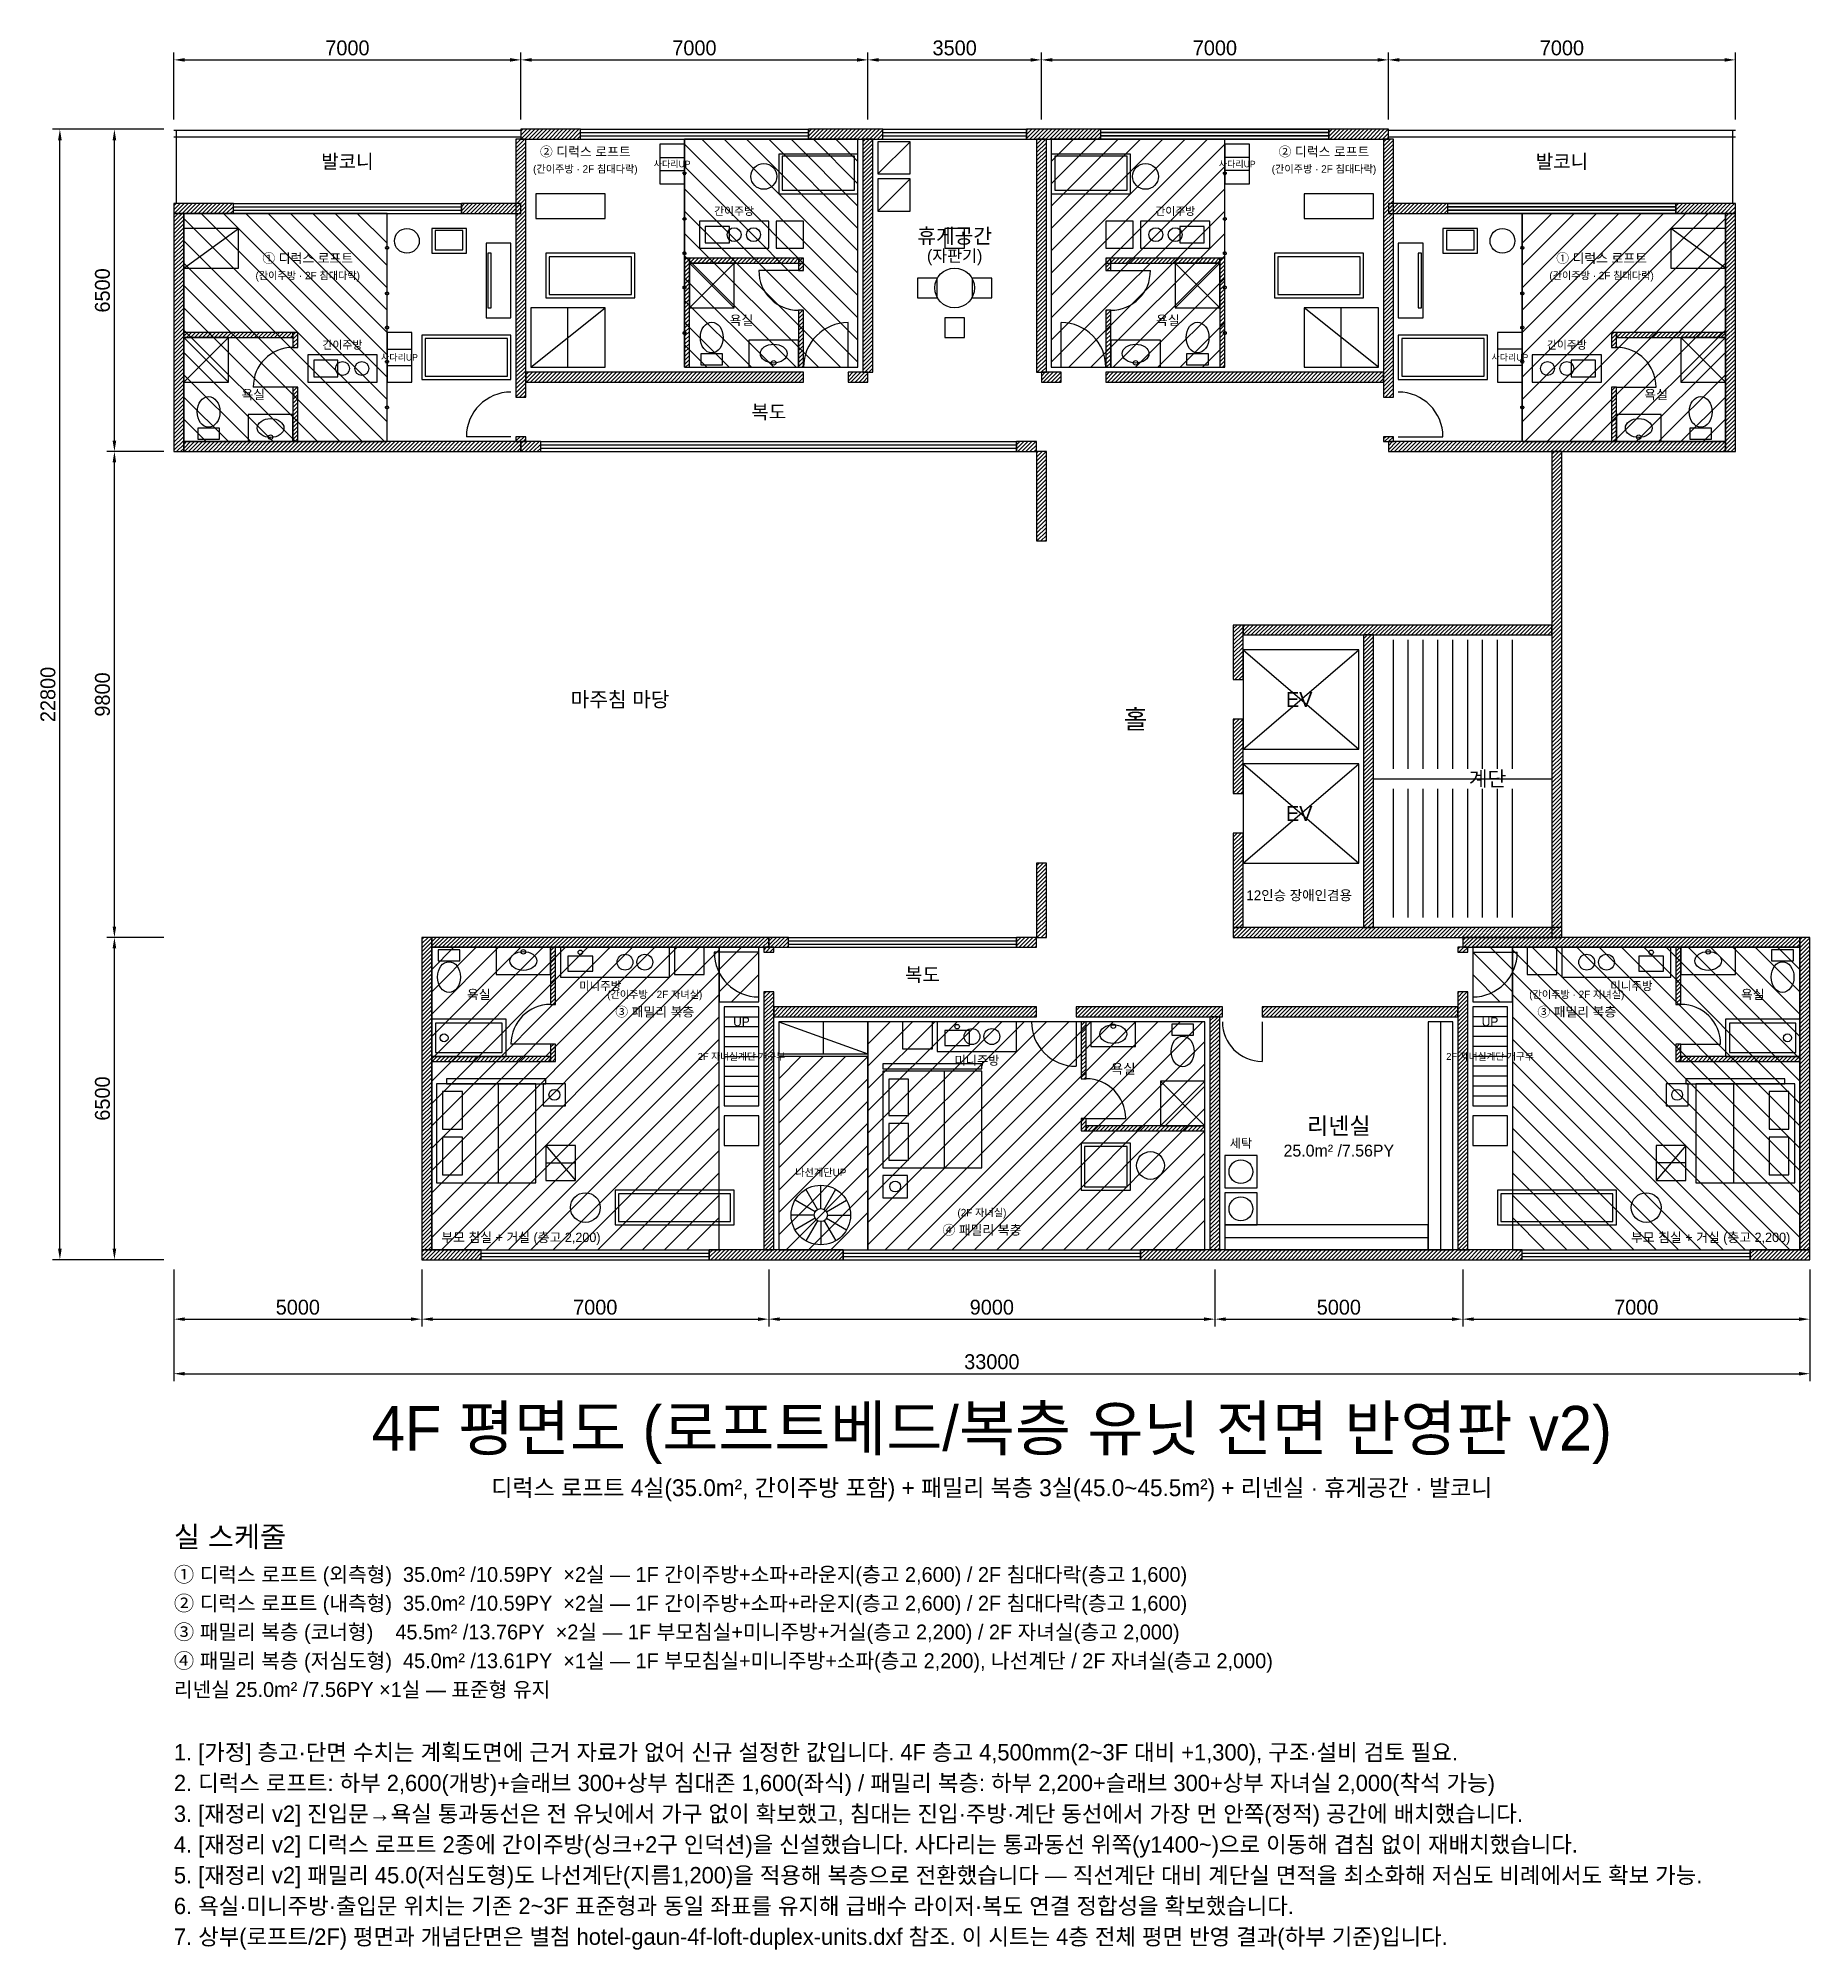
# Model space of a CAD drawing. Header units: millimetres. Extents: x -2737 to 33000, y -13920 to 24637.
import ezdxf
from ezdxf.enums import TextEntityAlignment as Align

# ---------------------------------------------------------------- set-up
doc = ezdxf.new("R2010")
doc.units = ezdxf.units.MM
doc.linetypes.add('DASHED', pattern=[1.524, 1.27, -0.254])
for name, color, linetype in [('0CONC', 7, 'Continuous'), ('0LOFT', 6, 'DASHED'), ('0OTB', 9, 'Continuous'), ('0TEXT-1', 7, 'Continuous'), ('0WIN', 4, 'Continuous'), ('DOOR', 2, 'Continuous'), ('FUR', 3, 'Continuous'), ('S-DIM', 1, 'Continuous'), ('STAIR', 2, 'Continuous'), ('TOIL', 5, 'Continuous'), ('해치벽체', 8, 'Continuous')]:
    doc.layers.add(name, color=color, linetype=linetype)
doc.styles.add('KOR', font='Pretendard-Regular.ttf')
doc.dimstyles.new('D100', dxfattribs={"dimtxt": 300, "dimasz": 220, "dimexe": 150, "dimexo": 200, "dimgap": 90, "dimtad": 1, "dimdec": 0, "dimtxsty": 'KOR', "dimcen": 2.5, "dimclrd": 1, "dimclre": 1, "dimclrt": 1, "dimazin": 3, "dimtfac": 1, "dimtmove": 0, "dimatfit": 3})

msp = doc.modelspace()

# ---------------------------------------------------------------- hatches: boundary and pattern name
at = {"layer": '해치벽체'}
h = msp.add_hatch(dxfattribs=at)
h.set_pattern_fill('ANSI31', color=8, scale=18)
h.paths.add_polyline_path([(7000, 22600), (8200, 22600), (8200, 22800), (7000, 22800)])
h = msp.add_hatch(dxfattribs=at)
h.set_pattern_fill('ANSI31', color=8, scale=18)
h.paths.add_polyline_path([(12800, 22600), (14300, 22600), (14300, 22800), (12800, 22800)])
h = msp.add_hatch(dxfattribs=at)
h.set_pattern_fill('ANSI31', color=8, scale=18)
h.paths.add_polyline_path([(17200, 22600), (18700, 22600), (18700, 22800), (17200, 22800)])
h = msp.add_hatch(dxfattribs=at)
h.set_pattern_fill('ANSI31', color=8, scale=18)
h.paths.add_polyline_path([(23300, 22600), (24500, 22600), (24500, 22800), (23300, 22800)])
h = msp.add_hatch(dxfattribs=at)
h.set_pattern_fill('ANSI31', color=8, scale=18)
h.paths.add_polyline_path([(6900, 17400), (7100, 17400), (7100, 22600), (6900, 22600)])
h = msp.add_hatch(dxfattribs=at)
h.set_pattern_fill('ANSI31', color=8, scale=18)
h.paths.add_polyline_path([(13900, 17900), (14100, 17900), (14100, 22600), (13900, 22600)])
h = msp.add_hatch(dxfattribs=at)
h.set_pattern_fill('ANSI31', color=8, scale=18)
h.paths.add_polyline_path([(17400, 17900), (17600, 17900), (17600, 22600), (17400, 22600)])
h = msp.add_hatch(dxfattribs=at)
h.set_pattern_fill('ANSI31', color=8, scale=18)
h.paths.add_polyline_path([(24400, 17400), (24600, 17400), (24600, 22600), (24400, 22600)])
h = msp.add_hatch(dxfattribs=at)
h.set_pattern_fill('ANSI31', color=8, scale=18)
h.paths.add_polyline_path([(0, 21100), (1200, 21100), (1200, 21300), (0, 21300)])
h = msp.add_hatch(dxfattribs=at)
h.set_pattern_fill('ANSI31', color=8, scale=18)
h.paths.add_polyline_path([(5800, 21100), (7000, 21100), (7000, 21300), (5800, 21300)])
h = msp.add_hatch(dxfattribs=at)
h.set_pattern_fill('ANSI31', color=8, scale=18)
h.paths.add_polyline_path([(24500, 21100), (25700, 21100), (25700, 21300), (24500, 21300)])
h = msp.add_hatch(dxfattribs=at)
h.set_pattern_fill('ANSI31', color=8, scale=18)
h.paths.add_polyline_path([(30300, 21100), (31500, 21100), (31500, 21300), (30300, 21300)])
h = msp.add_hatch(dxfattribs=at)
h.set_pattern_fill('ANSI31', color=8, scale=18)
h.paths.add_polyline_path([(0, 16300), (200, 16300), (200, 21100), (0, 21100)])
h = msp.add_hatch(dxfattribs=at)
h.set_pattern_fill('ANSI31', color=8, scale=18)
h.paths.add_polyline_path([(31300, 16300), (31500, 16300), (31500, 21100), (31300, 21100)])
h = msp.add_hatch(dxfattribs=at)
h.set_pattern_fill('ANSI31', color=8, scale=18)
h.paths.add_polyline_path([(10300, 18000), (10400, 18000), (10400, 20200), (10300, 20200)])
h = msp.add_hatch(dxfattribs=at)
h.set_pattern_fill('ANSI31', color=8, scale=18)
h.paths.add_polyline_path([(10400, 20100), (12700, 20100), (12700, 20200), (10400, 20200)])
h = msp.add_hatch(dxfattribs=at)
h.set_pattern_fill('ANSI31', color=8, scale=18)
h.paths.add_polyline_path([(12600, 19950), (12700, 19950), (12700, 20200), (12600, 20200)])
h = msp.add_hatch(dxfattribs=at)
h.set_pattern_fill('ANSI31', color=8, scale=18)
h.paths.add_polyline_path([(18800, 19950), (18900, 19950), (18900, 20200), (18800, 20200)])
h = msp.add_hatch(dxfattribs=at)
h.set_pattern_fill('ANSI31', color=8, scale=18)
h.paths.add_polyline_path([(18800, 20100), (21100, 20100), (21100, 20200), (18800, 20200)])
h = msp.add_hatch(dxfattribs=at)
h.set_pattern_fill('ANSI31', color=8, scale=18)
h.paths.add_polyline_path([(21100, 18000), (21200, 18000), (21200, 20200), (21100, 20200)])
h = msp.add_hatch(dxfattribs=at)
h.set_pattern_fill('ANSI31', color=8, scale=18)
h.paths.add_polyline_path([(12600, 18000), (12700, 18000), (12700, 19150), (12600, 19150)])
h = msp.add_hatch(dxfattribs=at)
h.set_pattern_fill('ANSI31', color=8, scale=18)
h.paths.add_polyline_path([(18800, 18000), (18900, 18000), (18900, 19150), (18800, 19150)])
h = msp.add_hatch(dxfattribs=at)
h.set_pattern_fill('ANSI31', color=8, scale=18)
h.paths.add_polyline_path([(200, 18600), (2400, 18600), (2400, 18700), (200, 18700)])
h = msp.add_hatch(dxfattribs=at)
h.set_pattern_fill('ANSI31', color=8, scale=18)
h.paths.add_polyline_path([(2400, 18400), (2500, 18400), (2500, 18700), (2400, 18700)])
h = msp.add_hatch(dxfattribs=at)
h.set_pattern_fill('ANSI31', color=8, scale=18)
h.paths.add_polyline_path([(29000, 18400), (29100, 18400), (29100, 18700), (29000, 18700)])
h = msp.add_hatch(dxfattribs=at)
h.set_pattern_fill('ANSI31', color=8, scale=18)
h.paths.add_polyline_path([(29100, 18600), (31300, 18600), (31300, 18700), (29100, 18700)])
h = msp.add_hatch(dxfattribs=at)
h.set_pattern_fill('ANSI31', color=8, scale=18)
h.paths.add_polyline_path([(7100, 17700), (12700, 17700), (12700, 17900), (7100, 17900)])
h = msp.add_hatch(dxfattribs=at)
h.set_pattern_fill('ANSI31', color=8, scale=18)
h.paths.add_polyline_path([(13600, 17700), (14000, 17700), (14000, 17900), (13600, 17900)])
h = msp.add_hatch(dxfattribs=at)
h.set_pattern_fill('ANSI31', color=8, scale=18)
h.paths.add_polyline_path([(17500, 17700), (17900, 17700), (17900, 17900), (17500, 17900)])
h = msp.add_hatch(dxfattribs=at)
h.set_pattern_fill('ANSI31', color=8, scale=18)
h.paths.add_polyline_path([(18800, 17700), (24400, 17700), (24400, 17900), (18800, 17900)])
h = msp.add_hatch(dxfattribs=at)
h.set_pattern_fill('ANSI31', color=8, scale=18)
h.paths.add_polyline_path([(2400, 16500), (2500, 16500), (2500, 17600), (2400, 17600)])
h = msp.add_hatch(dxfattribs=at)
h.set_pattern_fill('ANSI31', color=8, scale=18)
h.paths.add_polyline_path([(29000, 16500), (29100, 16500), (29100, 17600), (29000, 17600)])
h = msp.add_hatch(dxfattribs=at)
h.set_pattern_fill('ANSI31', color=8, scale=18)
h.paths.add_polyline_path([(6900, 16500), (7100, 16500), (7100, 16600), (6900, 16600)])
h = msp.add_hatch(dxfattribs=at)
h.set_pattern_fill('ANSI31', color=8, scale=18)
h.paths.add_polyline_path([(24400, 16500), (24600, 16500), (24600, 16600), (24400, 16600)])
h = msp.add_hatch(dxfattribs=at)
h.set_pattern_fill('ANSI31', color=8, scale=18)
h.paths.add_polyline_path([(200, 16300), (7000, 16300), (7000, 16500), (200, 16500)])
h = msp.add_hatch(dxfattribs=at)
h.set_pattern_fill('ANSI31', color=8, scale=18)
h.paths.add_polyline_path([(7000, 16300), (7400, 16300), (7400, 16500), (7000, 16500)])
h = msp.add_hatch(dxfattribs=at)
h.set_pattern_fill('ANSI31', color=8, scale=18)
h.paths.add_polyline_path([(17000, 16300), (17400, 16300), (17400, 16500), (17000, 16500)])
h = msp.add_hatch(dxfattribs=at)
h.set_pattern_fill('ANSI31', color=8, scale=18)
h.paths.add_polyline_path([(17400, 14500), (17600, 14500), (17600, 16300), (17400, 16300)])
h = msp.add_hatch(dxfattribs=at)
h.set_pattern_fill('ANSI31', color=8, scale=18)
h.paths.add_polyline_path([(24500, 16300), (31300, 16300), (31300, 16500), (24500, 16500)])
h = msp.add_hatch(dxfattribs=at)
h.set_pattern_fill('ANSI31', color=8, scale=18)
h.paths.add_polyline_path([(27800, 6500), (28000, 6500), (28000, 16300), (27800, 16300)])
h = msp.add_hatch(dxfattribs=at)
h.set_pattern_fill('ANSI31', color=8, scale=18)
h.paths.add_polyline_path([(21370, 11700), (21570, 11700), (21570, 12800), (21370, 12800)])
h = msp.add_hatch(dxfattribs=at)
h.set_pattern_fill('ANSI31', color=8, scale=18)
h.paths.add_polyline_path([(21570, 12600), (27800, 12600), (27800, 12800), (21570, 12800)])
h = msp.add_hatch(dxfattribs=at)
h.set_pattern_fill('ANSI31', color=8, scale=18)
h.paths.add_polyline_path([(24000, 6700), (24200, 6700), (24200, 12600), (24000, 12600)])
h = msp.add_hatch(dxfattribs=at)
h.set_pattern_fill('ANSI31', color=8, scale=18)
h.paths.add_polyline_path([(21370, 9400), (21570, 9400), (21570, 10900), (21370, 10900)])
h = msp.add_hatch(dxfattribs=at)
h.set_pattern_fill('ANSI31', color=8, scale=18)
h.paths.add_polyline_path([(21370, 6700), (21570, 6700), (21570, 8600), (21370, 8600)])
h = msp.add_hatch(dxfattribs=at)
h.set_pattern_fill('ANSI31', color=8, scale=18)
h.paths.add_polyline_path([(17400, 6500), (17600, 6500), (17600, 8000), (17400, 8000)])
h = msp.add_hatch(dxfattribs=at)
h.set_pattern_fill('ANSI31', color=8, scale=18)
h.paths.add_polyline_path([(21370, 6500), (28000, 6500), (28000, 6700), (21370, 6700)])
h = msp.add_hatch(dxfattribs=at)
h.set_pattern_fill('ANSI31', color=8, scale=18)
h.paths.add_polyline_path([(5000, 200), (5200, 200), (5200, 6500), (5000, 6500)])
h = msp.add_hatch(dxfattribs=at)
h.set_pattern_fill('ANSI31', color=8, scale=18)
h.paths.add_polyline_path([(5200, 6300), (12000, 6300), (12000, 6500), (5200, 6500)])
h = msp.add_hatch(dxfattribs=at)
h.set_pattern_fill('ANSI31', color=8, scale=18)
h.paths.add_polyline_path([(7600, 5150), (7700, 5150), (7700, 6300), (7600, 6300)])
h = msp.add_hatch(dxfattribs=at)
h.set_pattern_fill('ANSI31', color=8, scale=18)
h.paths.add_polyline_path([(11900, 6200), (12100, 6200), (12100, 6300), (11900, 6300)])
h = msp.add_hatch(dxfattribs=at)
h.set_pattern_fill('ANSI31', color=8, scale=18)
h.paths.add_polyline_path([(12000, 6300), (12400, 6300), (12400, 6500), (12000, 6500)])
h = msp.add_hatch(dxfattribs=at)
h.set_pattern_fill('ANSI31', color=8, scale=18)
h.paths.add_polyline_path([(17000, 6300), (17400, 6300), (17400, 6500), (17000, 6500)])
h = msp.add_hatch(dxfattribs=at)
h.set_pattern_fill('ANSI31', color=8, scale=18)
h.paths.add_polyline_path([(25900, 6200), (26100, 6200), (26100, 6300), (25900, 6300)])
h = msp.add_hatch(dxfattribs=at)
h.set_pattern_fill('ANSI31', color=8, scale=18)
h.paths.add_polyline_path([(26000, 6300), (32800, 6300), (32800, 6500), (26000, 6500)])
h = msp.add_hatch(dxfattribs=at)
h.set_pattern_fill('ANSI31', color=8, scale=18)
h.paths.add_polyline_path([(30300, 5150), (30400, 5150), (30400, 6300), (30300, 6300)])
h = msp.add_hatch(dxfattribs=at)
h.set_pattern_fill('ANSI31', color=8, scale=18)
h.paths.add_polyline_path([(32800, 200), (33000, 200), (33000, 6500), (32800, 6500)])
h = msp.add_hatch(dxfattribs=at)
h.set_pattern_fill('ANSI31', color=8, scale=18)
h.paths.add_polyline_path([(11900, 200), (12100, 200), (12100, 5400), (11900, 5400)])
h = msp.add_hatch(dxfattribs=at)
h.set_pattern_fill('ANSI31', color=8, scale=18)
h.paths.add_polyline_path([(25900, 200), (26100, 200), (26100, 5400), (25900, 5400)])
h = msp.add_hatch(dxfattribs=at)
h.set_pattern_fill('ANSI31', color=8, scale=18)
h.paths.add_polyline_path([(12100, 4900), (17400, 4900), (17400, 5100), (12100, 5100)])
h = msp.add_hatch(dxfattribs=at)
h.set_pattern_fill('ANSI31', color=8, scale=18)
h.paths.add_polyline_path([(18200, 4900), (21150, 4900), (21150, 5100), (18200, 5100)])
h = msp.add_hatch(dxfattribs=at)
h.set_pattern_fill('ANSI31', color=8, scale=18)
h.paths.add_polyline_path([(21950, 4900), (25900, 4900), (25900, 5100), (21950, 5100)])
h = msp.add_hatch(dxfattribs=at)
h.set_pattern_fill('ANSI31', color=8, scale=18)
h.paths.add_polyline_path([(18300, 3650), (18400, 3650), (18400, 4800), (18300, 4800)])
h = msp.add_hatch(dxfattribs=at)
h.set_pattern_fill('ANSI31', color=8, scale=18)
h.paths.add_polyline_path([(20900, 200), (21100, 200), (21100, 4900), (20900, 4900)])
h = msp.add_hatch(dxfattribs=at)
h.set_pattern_fill('ANSI31', color=8, scale=18)
h.paths.add_polyline_path([(7600, 4000), (7700, 4000), (7700, 4350), (7600, 4350)])
h = msp.add_hatch(dxfattribs=at)
h.set_pattern_fill('ANSI31', color=8, scale=18)
h.paths.add_polyline_path([(30300, 4000), (30400, 4000), (30400, 4350), (30300, 4350)])
h = msp.add_hatch(dxfattribs=at)
h.set_pattern_fill('ANSI31', color=8, scale=18)
h.paths.add_polyline_path([(5200, 4000), (7600, 4000), (7600, 4100), (5200, 4100)])
h = msp.add_hatch(dxfattribs=at)
h.set_pattern_fill('ANSI31', color=8, scale=18)
h.paths.add_polyline_path([(30400, 4000), (32800, 4000), (32800, 4100), (30400, 4100)])
h = msp.add_hatch(dxfattribs=at)
h.set_pattern_fill('ANSI31', color=8, scale=18)
h.paths.add_polyline_path([(18300, 2600), (18400, 2600), (18400, 2850), (18300, 2850)])
h = msp.add_hatch(dxfattribs=at)
h.set_pattern_fill('ANSI31', color=8, scale=18)
h.paths.add_polyline_path([(18400, 2600), (20800, 2600), (20800, 2700), (18400, 2700)])
h = msp.add_hatch(dxfattribs=at)
h.set_pattern_fill('ANSI31', color=8, scale=18)
h.paths.add_polyline_path([(5000, 0), (6200, 0), (6200, 200), (5000, 200)])
h = msp.add_hatch(dxfattribs=at)
h.set_pattern_fill('ANSI31', color=8, scale=18)
h.paths.add_polyline_path([(10800, 0), (13500, 0), (13500, 200), (10800, 200)])
h = msp.add_hatch(dxfattribs=at)
h.set_pattern_fill('ANSI31', color=8, scale=18)
h.paths.add_polyline_path([(19500, 0), (27200, 0), (27200, 200), (19500, 200)])
h = msp.add_hatch(dxfattribs=at)
h.set_pattern_fill('ANSI31', color=8, scale=18)
h.paths.add_polyline_path([(31800, 0), (33000, 0), (33000, 200), (31800, 200)])

# ---------------------------------------------------------------- linework, layer by layer
at = {"layer": '0CONC'}
for points in [[(7000, 22600), (8200, 22600), (8200, 22800), (7000, 22800)], [(12800, 22600), (14300, 22600), (14300, 22800), (12800, 22800)], [(17200, 22600), (18700, 22600), (18700, 22800), (17200, 22800)], [(23300, 22600), (24500, 22600), (24500, 22800), (23300, 22800)], [(6900, 17400), (7100, 17400), (7100, 22600), (6900, 22600)], [(13900, 17900), (14100, 17900), (14100, 22600), (13900, 22600)], [(17400, 17900), (17600, 17900), (17600, 22600), (17400, 22600)], [(24400, 17400), (24600, 17400), (24600, 22600), (24400, 22600)], [(0, 21100), (1200, 21100), (1200, 21300), (0, 21300)], [(5800, 21100), (7000, 21100), (7000, 21300), (5800, 21300)], [(24500, 21100), (25700, 21100), (25700, 21300), (24500, 21300)], [(30300, 21100), (31500, 21100), (31500, 21300), (30300, 21300)], [(0, 16300), (200, 16300), (200, 21100), (0, 21100)], [(31300, 16300), (31500, 16300), (31500, 21100), (31300, 21100)], [(10300, 18000), (10400, 18000), (10400, 20200), (10300, 20200)], [(10400, 20100), (12700, 20100), (12700, 20200), (10400, 20200)], [(12600, 19950), (12700, 19950), (12700, 20200), (12600, 20200)], [(18800, 19950), (18900, 19950), (18900, 20200), (18800, 20200)], [(18800, 20100), (21100, 20100), (21100, 20200), (18800, 20200)], [(21100, 18000), (21200, 18000), (21200, 20200), (21100, 20200)], [(12600, 18000), (12700, 18000), (12700, 19150), (12600, 19150)], [(18800, 18000), (18900, 18000), (18900, 19150), (18800, 19150)], [(200, 18600), (2400, 18600), (2400, 18700), (200, 18700)], [(2400, 18400), (2500, 18400), (2500, 18700), (2400, 18700)], [(29000, 18400), (29100, 18400), (29100, 18700), (29000, 18700)], [(29100, 18600), (31300, 18600), (31300, 18700), (29100, 18700)], [(7100, 17700), (12700, 17700), (12700, 17900), (7100, 17900)], [(13600, 17700), (14000, 17700), (14000, 17900), (13600, 17900)], [(17500, 17700), (17900, 17700), (17900, 17900), (17500, 17900)], [(18800, 17700), (24400, 17700), (24400, 17900), (18800, 17900)], [(2400, 16500), (2500, 16500), (2500, 17600), (2400, 17600)], [(29000, 16500), (29100, 16500), (29100, 17600), (29000, 17600)], [(6900, 16500), (7100, 16500), (7100, 16600), (6900, 16600)], [(24400, 16500), (24600, 16500), (24600, 16600), (24400, 16600)], [(200, 16300), (7000, 16300), (7000, 16500), (200, 16500)], [(7000, 16300), (7400, 16300), (7400, 16500), (7000, 16500)], [(17000, 16300), (17400, 16300), (17400, 16500), (17000, 16500)], [(17400, 14500), (17600, 14500), (17600, 16300), (17400, 16300)], [(24500, 16300), (31300, 16300), (31300, 16500), (24500, 16500)], [(27800, 6500), (28000, 6500), (28000, 16300), (27800, 16300)], [(21370, 11700), (21570, 11700), (21570, 12800), (21370, 12800)], [(21570, 12600), (27800, 12600), (27800, 12800), (21570, 12800)], [(24000, 6700), (24200, 6700), (24200, 12600), (24000, 12600)], [(21370, 9400), (21570, 9400), (21570, 10900), (21370, 10900)], [(21370, 6700), (21570, 6700), (21570, 8600), (21370, 8600)], [(17400, 6500), (17600, 6500), (17600, 8000), (17400, 8000)], [(21370, 6500), (28000, 6500), (28000, 6700), (21370, 6700)], [(5000, 200), (5200, 200), (5200, 6500), (5000, 6500)], [(5200, 6300), (12000, 6300), (12000, 6500), (5200, 6500)], [(7600, 5150), (7700, 5150), (7700, 6300), (7600, 6300)], [(11900, 6200), (12100, 6200), (12100, 6300), (11900, 6300)], [(12000, 6300), (12400, 6300), (12400, 6500), (12000, 6500)], [(17000, 6300), (17400, 6300), (17400, 6500), (17000, 6500)], [(25900, 6200), (26100, 6200), (26100, 6300), (25900, 6300)], [(26000, 6300), (32800, 6300), (32800, 6500), (26000, 6500)], [(30300, 5150), (30400, 5150), (30400, 6300), (30300, 6300)], [(32800, 200), (33000, 200), (33000, 6500), (32800, 6500)], [(11900, 200), (12100, 200), (12100, 5400), (11900, 5400)], [(25900, 200), (26100, 200), (26100, 5400), (25900, 5400)], [(12100, 4900), (17400, 4900), (17400, 5100), (12100, 5100)], [(18200, 4900), (21150, 4900), (21150, 5100), (18200, 5100)], [(21950, 4900), (25900, 4900), (25900, 5100), (21950, 5100)], [(18300, 3650), (18400, 3650), (18400, 4800), (18300, 4800)], [(20900, 200), (21100, 200), (21100, 4900), (20900, 4900)], [(7600, 4000), (7700, 4000), (7700, 4350), (7600, 4350)], [(30300, 4000), (30400, 4000), (30400, 4350), (30300, 4350)], [(5200, 4000), (7600, 4000), (7600, 4100), (5200, 4100)], [(30400, 4000), (32800, 4000), (32800, 4100), (30400, 4100)], [(18300, 2600), (18400, 2600), (18400, 2850), (18300, 2850)], [(18400, 2600), (20800, 2600), (20800, 2700), (18400, 2700)], [(5000, 0), (6200, 0), (6200, 200), (5000, 200)], [(10800, 0), (13500, 0), (13500, 200), (10800, 200)], [(19500, 0), (27200, 0), (27200, 200), (19500, 200)], [(31800, 0), (33000, 0), (33000, 200), (31800, 200)]]:
    msp.add_lwpolyline(points, close=True, dxfattribs=at)
at = {"layer": '0LOFT'}
for p, q in [((10300, 18000), (10300, 22600)), ((21200, 18000), (21200, 22600)), ((4300, 16500), (4300, 21100)), ((27200, 16500), (27200, 21100))]:
    msp.add_line(p, q, dxfattribs=at)
for centre in [(10300, 21910), (21200, 21910), (10300, 20990), (21200, 20990), (4300, 20410), (27200, 20410), (10300, 20300), (21200, 20300), (4300, 19490), (10300, 19610), (21200, 19610), (27200, 19490), (4300, 18800), (10300, 18690), (21200, 18690), (27200, 18800), (4300, 18110), (27200, 18110), (4300, 17190), (27200, 17190)]:
    msp.add_circle(centre, 30, dxfattribs=at)
at = {"layer": '0OTB'}
for p, q in [((13800, 19000), (10300, 22500)), ((13800, 19450), (10650, 22600)), ((13800, 19900), (11100, 22600)), ((13800, 20350), (11550, 22600)), ((13800, 20800), (12000, 22600)), ((13800, 21250), (12450, 22600)), ((13800, 21700), (12900, 22600)), ((13800, 22150), (13350, 22600)), ((17700, 19450), (20850, 22600)), ((17700, 19900), (20400, 22600)), ((17700, 20350), (19950, 22600)), ((17700, 20800), (19500, 22600)), ((17700, 21250), (19050, 22600)), ((17700, 21700), (18600, 22600)), ((17700, 22150), (18150, 22600)), ((17700, 19000), (21200, 22500)), ((13800, 18550), (10300, 22050)), ((17700, 18550), (21200, 22050)), ((13800, 18100), (10300, 21600)), ((17700, 18100), (21200, 21600)), ((4300, 16900), (200, 21000)), ((4300, 17350), (550, 21100)), ((4300, 17800), (1000, 21100)), ((4300, 18250), (1450, 21100)), ((4300, 18700), (1900, 21100)), ((4300, 19150), (2350, 21100)), ((4300, 19600), (2800, 21100)), ((4300, 20050), (3250, 21100)), ((4300, 20500), (3700, 21100)), ((13450, 18000), (10300, 21150)), ((18050, 18000), (21200, 21150)), ((27200, 17350), (30950, 21100)), ((27200, 17800), (30500, 21100)), ((27200, 18250), (30050, 21100)), ((27200, 18700), (29600, 21100)), ((27200, 19150), (29150, 21100)), ((27200, 19600), (28700, 21100)), ((27200, 20050), (28250, 21100)), ((27200, 20500), (27800, 21100)), ((27200, 16900), (31300, 21000)), ((4250, 16500), (200, 20550)), ((13000, 18000), (10300, 20700)), ((18500, 18000), (21200, 20700)), ((27250, 16500), (31300, 20550)), ((3800, 16500), (200, 20100)), ((12550, 18000), (10300, 20250)), ((18950, 18000), (21200, 20250)), ((27700, 16500), (31300, 20100)), ((12100, 18000), (10300, 19800)), ((19400, 18000), (21200, 19800)), ((3350, 16500), (200, 19650)), ((11650, 18000), (10300, 19350)), ((19850, 18000), (21200, 19350)), ((28150, 16500), (31300, 19650)), ((2900, 16500), (200, 19200)), ((11200, 18000), (10300, 18900)), ((20300, 18000), (21200, 18900)), ((28600, 16500), (31300, 19200)), ((2450, 16500), (200, 18750)), ((29050, 16500), (31300, 18750)), ((2000, 16500), (200, 18300)), ((10750, 18000), (10300, 18450)), ((20750, 18000), (21200, 18450)), ((29500, 16500), (31300, 18300)), ((1550, 16500), (200, 17850)), ((29950, 16500), (31300, 17850)), ((1100, 16500), (200, 17400)), ((30400, 16500), (31300, 17400)), ((650, 16500), (200, 16950)), ((30850, 16500), (31300, 16950)), ((5650, 6300), (5200, 5850)), ((6100, 6300), (5200, 5400)), ((6550, 6300), (5200, 4950)), ((7000, 6300), (5200, 4500)), ((7450, 6300), (5200, 4050)), ((7900, 6300), (5200, 3600)), ((8350, 6300), (5200, 3150)), ((8800, 6300), (5200, 2700)), ((9250, 6300), (5200, 2250)), ((9700, 6300), (5200, 1800)), ((10150, 6300), (5200, 1350)), ((10600, 6300), (5200, 900)), ((11000, 6250), (5200, 450)), ((11450, 6300), (11000, 5850)), ((11800, 6200), (11000, 5400)), ((26200, 6200), (27000, 5400)), ((26550, 6300), (27000, 5850)), ((27000, 6250), (32800, 450)), ((27400, 6300), (32800, 900)), ((27850, 6300), (32800, 1350)), ((28300, 6300), (32800, 1800)), ((28750, 6300), (32800, 2250)), ((29200, 6300), (32800, 2700)), ((29650, 6300), (32800, 3150)), ((30100, 6300), (32800, 3600)), ((30550, 6300), (32800, 4050)), ((31000, 6300), (32800, 4500)), ((31450, 6300), (32800, 4950)), ((31900, 6300), (32800, 5400)), ((32350, 6300), (32800, 5850)), ((11000, 5800), (5400, 200)), ((27000, 5800), (32600, 200)), ((11800, 5750), (11250, 5200)), ((26200, 5750), (26750, 5200)), ((11000, 5350), (5850, 200)), ((27000, 5350), (32150, 200)), ((11000, 4900), (6300, 200)), ((14450, 4800), (14000, 4350)), ((14900, 4800), (14000, 3900)), ((15350, 4800), (14000, 3450)), ((15800, 4800), (14000, 3000)), ((16250, 4800), (14000, 2550)), ((16700, 4800), (14000, 2100)), ((17150, 4800), (14000, 1650)), ((17600, 4800), (14000, 1200)), ((18050, 4800), (14000, 750)), ((18500, 4800), (14000, 300)), ((18950, 4800), (14350, 200)), ((19400, 4800), (14800, 200)), ((19850, 4800), (15250, 200)), ((20300, 4800), (15700, 200)), ((20750, 4800), (16150, 200)), ((27000, 4900), (31700, 200)), ((11000, 4450), (6750, 200)), ((20800, 4400), (16600, 200)), ((27000, 4450), (31250, 200)), ((11000, 4000), (7200, 200)), ((12650, 4100), (12200, 3650)), ((13100, 4100), (12200, 3200)), ((13550, 4100), (12200, 2750)), ((14000, 4100), (12200, 2300)), ((20800, 3950), (17050, 200)), ((27000, 4000), (30800, 200)), ((11000, 3550), (7650, 200)), ((14000, 3650), (12200, 1850)), ((20800, 3500), (17500, 200)), ((27000, 3550), (30350, 200)), ((11000, 3100), (8100, 200)), ((14000, 3200), (12200, 1400)), ((27000, 3100), (29900, 200)), ((14000, 2750), (12200, 950)), ((20800, 3050), (17950, 200)), ((11000, 2650), (8550, 200)), ((20800, 2600), (18400, 200)), ((27000, 2650), (29450, 200)), ((11000, 2200), (9000, 200)), ((14000, 2300), (12200, 500)), ((20800, 2150), (18850, 200)), ((27000, 2200), (29000, 200)), ((11000, 1750), (9450, 200)), ((14000, 1850), (12350, 200)), ((20800, 1700), (19300, 200)), ((27000, 1750), (28550, 200)), ((11000, 1300), (9900, 200)), ((14000, 1400), (12800, 200)), ((20800, 1250), (19750, 200)), ((27000, 1300), (28100, 200)), ((11000, 850), (10350, 200)), ((14000, 950), (13250, 200)), ((20800, 800), (20200, 200)), ((27000, 850), (27650, 200))]:
    msp.add_line(p, q, dxfattribs=at)
for points in [[(10300, 18000), (13800, 18000), (13800, 22600), (10300, 22600)], [(17700, 18000), (21200, 18000), (21200, 22600), (17700, 22600)], [(200, 16500), (4300, 16500), (4300, 21100), (200, 21100)], [(27200, 16500), (31300, 16500), (31300, 21100), (27200, 21100)], [(5200, 200), (11000, 200), (11000, 6300), (5200, 6300)], [(11000, 5200), (11800, 5200), (11800, 6300), (11000, 6300)], [(26200, 5200), (27000, 5200), (27000, 6300), (26200, 6300)], [(27000, 200), (32800, 200), (32800, 6300), (27000, 6300)], [(14000, 200), (20800, 200), (20800, 4800), (14000, 4800)], [(12200, 200), (14000, 200), (14000, 4100), (12200, 4100)]]:
    msp.add_lwpolyline(points, close=True, dxfattribs=at)
at = {"layer": '0WIN'}
for p, q in [((0, 22780), (7000, 22780)), ((50, 21300), (50, 22780)), ((8200, 22800), (12800, 22800)), ((8200, 22600), (8200, 22800)), ((8200, 22800), (12800, 22800)), ((8200, 22600), (8200, 22800)), ((12800, 22600), (12800, 22800)), ((12800, 22600), (12800, 22800)), ((14300, 22800), (17200, 22800)), ((14300, 22600), (14300, 22800)), ((17200, 22600), (17200, 22800)), ((18700, 22800), (23300, 22800)), ((18700, 22600), (18700, 22800)), ((23300, 22800), (18700, 22800)), ((18700, 22600), (18700, 22800)), ((23300, 22600), (23300, 22800)), ((23300, 22600), (23300, 22800)), ((24500, 22780), (31500, 22780)), ((31450, 21300), (31450, 22780)), ((0, 22650), (7000, 22650)), ((8200, 22733.3), (12800, 22733.3)), ((8200, 22733.3), (12800, 22733.3)), ((8200, 22666.7), (12800, 22666.7)), ((8200, 22666.7), (12800, 22666.7)), ((8200, 22600), (12800, 22600)), ((8200, 22600), (12800, 22600)), ((14300, 22733.3), (17200, 22733.3)), ((14300, 22666.7), (17200, 22666.7)), ((14300, 22600), (17200, 22600)), ((18700, 22733.3), (23300, 22733.3)), ((23300, 22733.3), (18700, 22733.3)), ((18700, 22666.7), (23300, 22666.7)), ((23300, 22666.7), (18700, 22666.7)), ((18700, 22600), (23300, 22600)), ((23300, 22600), (18700, 22600)), ((24500, 22650), (31500, 22650)), ((1200, 21300), (5800, 21300)), ((1200, 21100), (1200, 21300)), ((1200, 21300), (5800, 21300)), ((1200, 21100), (1200, 21300)), ((1200, 21233.3), (5800, 21233.3)), ((1200, 21233.3), (5800, 21233.3)), ((5800, 21100), (5800, 21300)), ((5800, 21100), (5800, 21300)), ((25700, 21300), (30300, 21300)), ((25700, 21100), (25700, 21300)), ((30300, 21300), (25700, 21300)), ((25700, 21100), (25700, 21300)), ((25700, 21233.3), (30300, 21233.3)), ((30300, 21233.3), (25700, 21233.3)), ((30300, 21100), (30300, 21300)), ((30300, 21100), (30300, 21300)), ((1200, 21166.7), (5800, 21166.7)), ((1200, 21166.7), (5800, 21166.7)), ((1200, 21100), (5800, 21100)), ((1200, 21100), (5800, 21100)), ((25700, 21166.7), (30300, 21166.7)), ((30300, 21166.7), (25700, 21166.7)), ((25700, 21100), (30300, 21100)), ((30300, 21100), (25700, 21100)), ((7400, 16500), (17000, 16500)), ((7400, 16300), (7400, 16500)), ((7400, 16433.3), (17000, 16433.3)), ((7400, 16366.7), (17000, 16366.7)), ((7400, 16300), (17000, 16300)), ((17000, 16300), (17000, 16500)), ((12400, 6500), (17000, 6500)), ((12400, 6300), (12400, 6500)), ((12400, 6433.3), (17000, 6433.3)), ((12400, 6366.7), (17000, 6366.7)), ((12400, 6300), (17000, 6300)), ((17000, 6300), (17000, 6500)), ((6200, 200), (10800, 200)), ((6200, 0), (6200, 200)), ((6200, 133.3), (10800, 133.3)), ((6200, 66.7), (10800, 66.7)), ((6200, 0), (10800, 0)), ((10800, 0), (10800, 200)), ((13500, 200), (19500, 200)), ((13500, 0), (13500, 200)), ((13500, 200), (19500, 200)), ((13500, 200), (13500, 0)), ((13500, 133.3), (19500, 133.3)), ((13500, 133.3), (19500, 133.3)), ((13500, 66.7), (19500, 66.7)), ((13500, 66.7), (19500, 66.7)), ((13500, 0), (19500, 0)), ((13500, 0), (19500, 0)), ((19500, 0), (19500, 200)), ((19500, 200), (19500, 0)), ((27200, 200), (31800, 200)), ((27200, 0), (27200, 200)), ((27200, 133.3), (31800, 133.3)), ((27200, 66.7), (31800, 66.7)), ((27200, 0), (31800, 0)), ((31800, 0), (31800, 200))]:
    msp.add_line(p, q, dxfattribs=at)
at = {"layer": 'DOOR'}
for p, q in [((12600, 19950), (11800, 19950)), ((18900, 19950), (19700, 19950)), ((13600, 18000), (13600, 18900)), ((17900, 18000), (17900, 18900)), ((2400, 17600), (1600, 17600)), ((29100, 17600), (29900, 17600)), ((6800, 16600), (5900, 16600)), ((24700, 16600), (25600, 16600)), ((11800, 6200), (10900, 6200)), ((26200, 6200), (27100, 6200)), ((18200, 4800), (18200, 3900)), ((21950, 4800), (21950, 4000)), ((7600, 4350), (6800, 4350)), ((30400, 4350), (31200, 4350)), ((18400, 2850), (19200, 2850))]:
    msp.add_line(p, q, dxfattribs=at)
for centre, radius, start, end in [((12600, 19950), 800, 180, 270), ((18900, 19950), 800, 270, 0), ((13600, 18000), 900, 90, 180), ((17900, 18000), 900, 0, 90), ((2400, 17600), 800, 90, 180), ((29100, 17600), 800, 0, 90), ((6800, 16600), 900, 90, 180), ((24700, 16600), 900, 0, 90), ((11800, 6200), 900, 180, 270), ((26200, 6200), 900, 270, 0), ((7600, 4350), 800, 90, 180), ((30400, 4350), 800, 0, 90), ((18200, 4800), 900, 180, 270), ((21950, 4800), 800, 180, 270), ((18400, 2850), 800, 0, 90)]:
    msp.add_arc(centre, radius, start, end, dxfattribs=at)
at = {"layer": 'FUR'}
for p, q in [((14200, 21900), (14850, 22550)), ((14200, 21150), (14850, 21800)), ((200, 20000), (1300, 20800)), ((31300, 20000), (30200, 20800)), ((7200, 18000), (8700, 19200)), ((7950, 18000), (7950, 19200)), ((24300, 18000), (22800, 19200)), ((23550, 18000), (23550, 19200)), ((24600, 9900), (24600, 12500)), ((24900, 9900), (24900, 12500)), ((25200, 9900), (25200, 12500)), ((25500, 9900), (25500, 12500)), ((25800, 9900), (25800, 12500)), ((26100, 9900), (26100, 12500)), ((26400, 9900), (26400, 12500)), ((26700, 9900), (26700, 12500)), ((27000, 9900), (27000, 12500)), ((21570, 10300), (23900, 12300)), ((21570, 12300), (23900, 10300)), ((21570, 8000), (23900, 10000)), ((21570, 10000), (23900, 8000)), ((24200, 9700), (27800, 9700)), ((24600, 6900), (24600, 9500)), ((24900, 6900), (24900, 9500)), ((25200, 6900), (25200, 9500)), ((25500, 6900), (25500, 9500)), ((25800, 6900), (25800, 9500)), ((26100, 6900), (26100, 9500)), ((26400, 6900), (26400, 9500)), ((26700, 6900), (26700, 9500)), ((27000, 6900), (27000, 9500)), ((12200, 4800), (14000, 4150)), ((13100, 4800), (13100, 4150)), ((25550, 4800), (25550, 200)), ((6540, 3550), (6540, 1550)), ((15540, 3800), (15540, 1850)), ((31460, 3550), (31460, 1550)), ((7500, 2300), (8100, 1600)), ((7500, 1950), (8100, 1950)), ((30500, 2300), (29900, 1600)), ((30500, 1950), (29900, 1950)), ((21200, 450), (25300, 450))]:
    msp.add_line(p, q, dxfattribs=at)
for points in [[(14200, 21900), (14850, 21900), (14850, 22550), (14200, 22550)], [(12200, 21500), (13800, 21500), (13800, 22300), (12200, 22300)], [(12270, 21570), (13730, 21570), (13730, 22260), (12270, 22260)], [(17700, 21500), (19300, 21500), (19300, 22300), (17700, 22300)], [(17770, 21570), (19230, 21570), (19230, 22260), (17770, 22260)], [(14200, 21150), (14850, 21150), (14850, 21800), (14200, 21800)], [(7300, 21000), (8700, 21000), (8700, 21500), (7300, 21500)], [(22800, 21000), (24200, 21000), (24200, 21500), (22800, 21500)], [(10600, 20400), (12000, 20400), (12000, 20950), (10600, 20950)], [(12150, 20400), (12700, 20400), (12700, 20950), (12150, 20950)], [(18800, 20400), (19350, 20400), (19350, 20950), (18800, 20950)], [(19500, 20400), (20900, 20400), (20900, 20950), (19500, 20950)], [(200, 20000), (1300, 20000), (1300, 20800), (200, 20800)], [(5200, 20300), (5900, 20300), (5900, 20800), (5200, 20800)], [(5270, 20370), (5830, 20370), (5830, 20760), (5270, 20760)], [(6300, 19000), (6800, 19000), (6800, 20500), (6300, 20500)], [(15550, 20400), (15950, 20400), (15950, 20800), (15550, 20800)], [(24700, 19000), (25200, 19000), (25200, 20500), (24700, 20500)], [(25600, 20300), (26300, 20300), (26300, 20800), (25600, 20800)], [(25670, 20370), (26230, 20370), (26230, 20760), (25670, 20760)], [(30200, 20000), (31300, 20000), (31300, 20800), (30200, 20800)], [(6330, 19200), (6400, 19200), (6400, 20300), (6330, 20300)], [(7500, 19400), (9300, 19400), (9300, 20300), (7500, 20300)], [(7570, 19470), (9230, 19470), (9230, 20230), (7570, 20230)], [(22200, 19400), (24000, 19400), (24000, 20300), (22200, 20300)], [(22270, 19470), (23930, 19470), (23930, 20230), (22270, 20230)], [(25100, 19200), (25170, 19200), (25170, 20300), (25100, 20300)], [(15000, 19400), (15400, 19400), (15400, 19800), (15000, 19800)], [(16100, 19400), (16500, 19400), (16500, 19800), (16100, 19800)], [(7200, 18000), (8700, 18000), (8700, 19200), (7200, 19200)], [(15550, 18600), (15950, 18600), (15950, 19000), (15550, 19000)], [(22800, 18000), (24300, 18000), (24300, 19200), (22800, 19200)], [(5000, 17750), (6800, 17750), (6800, 18650), (5000, 18650)], [(5070, 17820), (6730, 17820), (6730, 18580), (5070, 18580)], [(24700, 17750), (26500, 17750), (26500, 18650), (24700, 18650)], [(24770, 17820), (26430, 17820), (26430, 18580), (24770, 18580)], [(2700, 17700), (4100, 17700), (4100, 18250), (2700, 18250)], [(27400, 17700), (28800, 17700), (28800, 18250), (27400, 18250)], [(21570, 10300), (23900, 10300), (23900, 12300), (21570, 12300)], [(21570, 8000), (23900, 8000), (23900, 10000), (21570, 10000)], [(7800, 5700), (10000, 5700), (10000, 6300), (7800, 6300)], [(10100, 5750), (10700, 5750), (10700, 6300), (10100, 6300)], [(27300, 5750), (27900, 5750), (27900, 6300), (27300, 6300)], [(28000, 5700), (30200, 5700), (30200, 6300), (28000, 6300)], [(12200, 4150), (14000, 4150), (14000, 4800), (12200, 4800)], [(14700, 4250), (15300, 4250), (15300, 4800), (14700, 4800)], [(15400, 4200), (17000, 4200), (17000, 4800), (15400, 4800)], [(25300, 200), (25800, 200), (25800, 4800), (25300, 4800)], [(14300, 3850), (16300, 3850), (16300, 3950), (14300, 3950)], [(5300, 1550), (7300, 1550), (7300, 3550), (5300, 3550)], [(5500, 3550), (7500, 3550), (7500, 3650), (5500, 3650)], [(7450, 3100), (7900, 3100), (7900, 3550), (7450, 3550)], [(14300, 1850), (16300, 1850), (16300, 3800), (14300, 3800)], [(14420, 2905), (14820, 2905), (14820, 3640), (14420, 3640)], [(30100, 3100), (30550, 3100), (30550, 3550), (30100, 3550)], [(30500, 3550), (32500, 3550), (32500, 3650), (30500, 3650)], [(30700, 1550), (32700, 1550), (32700, 3550), (30700, 3550)], [(5420, 2630), (5820, 2630), (5820, 3390), (5420, 3390)], [(32180, 2630), (32580, 2630), (32580, 3390), (32180, 3390)], [(11100, 2300), (11800, 2300), (11800, 2900), (11100, 2900)], [(14420, 2010), (14820, 2010), (14820, 2745), (14420, 2745)], [(26200, 2300), (26900, 2300), (26900, 2900), (26200, 2900)], [(5420, 1710), (5820, 1710), (5820, 2470), (5420, 2470)], [(18300, 1400), (19300, 1400), (19300, 2350), (18300, 2350)], [(32180, 1710), (32580, 1710), (32580, 2470), (32180, 2470)], [(7500, 1600), (8100, 1600), (8100, 2300), (7500, 2300)], [(18370, 1470), (19230, 1470), (19230, 2280), (18370, 2280)], [(21200, 1450), (21850, 1450), (21850, 2100), (21200, 2100)], [(29900, 1600), (30500, 1600), (30500, 2300), (29900, 2300)], [(14300, 1250), (14800, 1250), (14800, 1700), (14300, 1700)], [(8900, 700), (11300, 700), (11300, 1400), (8900, 1400)], [(8970, 770), (11230, 770), (11230, 1330), (8970, 1330)], [(21200, 700), (21850, 700), (21850, 1350), (21200, 1350)], [(26700, 700), (29100, 700), (29100, 1400), (26700, 1400)], [(26770, 770), (29030, 770), (29030, 1330), (26770, 1330)], [(21200, 200), (25300, 200), (25300, 700), (21200, 700)]]:
    msp.add_lwpolyline(points, close=True, dxfattribs=at)
for centre, radius in [((11900, 21850), 260), ((19600, 21850), 260), ((4700, 20550), 250), ((11300, 20675), 140), ((11692, 20675), 140), ((19808, 20675), 140), ((20200, 20675), 140), ((26800, 20550), 250), ((15750, 19600), 400), ((3400, 17975), 140), ((3792, 17975), 140), ((27708, 17975), 140), ((28100, 17975), 140), ((9100, 6000), 160), ((9500, 6000), 160), ((28500, 6000), 160), ((28900, 6000), 160), ((16100, 4500), 160), ((16500, 4500), 160), ((7675, 3325), 110), ((30325, 3325), 110), ((19700, 1900), 280), ((21525, 1775), 240), ((14550, 1475), 110), ((8300, 1050), 300), ((21525, 1025), 240), ((29700, 1050), 300)]:
    msp.add_circle(centre, radius, dxfattribs=at)
at = {"layer": 'STAIR'}
for p, q in [((9800, 22233.3), (10300, 22233.3)), ((21700, 22233.3), (21200, 22233.3)), ((9800, 21966.7), (10300, 21966.7)), ((21700, 21966.7), (21200, 21966.7)), ((4300, 18366.7), (4800, 18366.7)), ((27200, 18366.7), (26700, 18366.7)), ((4300, 18033.3), (4800, 18033.3)), ((27200, 18033.3), (26700, 18033.3)), ((11100, 4900), (11800, 4900)), ((11100, 4700), (11800, 4700)), ((26900, 4900), (26200, 4900)), ((26900, 4700), (26200, 4700)), ((11100, 4500), (11800, 4500)), ((11100, 4300), (11800, 4300)), ((26900, 4500), (26200, 4500)), ((26900, 4300), (26200, 4300)), ((11100, 4100), (11800, 4100)), ((11100, 3900), (11800, 3900)), ((26900, 4100), (26200, 4100)), ((26900, 3900), (26200, 3900)), ((11100, 3700), (11800, 3700)), ((11100, 3500), (11800, 3500)), ((26900, 3700), (26200, 3700)), ((26900, 3500), (26200, 3500)), ((11100, 3300), (11800, 3300)), ((26900, 3300), (26200, 3300)), ((12935.7, 966), (12530.4, 1200)), ((12984, 1014.3), (12750, 1419.6)), ((13050, 1032), (13050, 1500)), ((13116, 1014.3), (13350, 1419.6)), ((13164.3, 966), (13569.6, 1200)), ((12918, 900), (12450, 900)), ((12935.7, 834), (12530.4, 600)), ((12984, 785.7), (12750, 380.4)), ((13116, 785.7), (13350, 380.4)), ((13164.3, 834), (13569.6, 600)), ((13182, 900), (13650, 900)), ((13050, 768), (13050, 300))]:
    msp.add_line(p, q, dxfattribs=at)
for points in [[(9800, 21700), (10300, 21700), (10300, 22500), (9800, 22500)], [(21200, 21700), (21700, 21700), (21700, 22500), (21200, 22500)], [(4300, 17700), (4800, 17700), (4800, 18700), (4300, 18700)], [(26700, 17700), (27200, 17700), (27200, 18700), (26700, 18700)], [(11100, 3100), (11800, 3100), (11800, 5100), (11100, 5100)], [(26200, 3100), (26900, 3100), (26900, 5100), (26200, 5100)]]:
    msp.add_lwpolyline(points, close=True, dxfattribs=at)
for radius in [600, 132]:
    msp.add_circle((13050, 900), radius, dxfattribs=at)
at = {"layer": 'TOIL'}
for p, q in [((10400, 19200), (11300, 20100)), ((10400, 20100), (11300, 19200)), ((21100, 19200), (20200, 20100)), ((21100, 20100), (20200, 19200)), ((200, 17700), (1100, 18600)), ((200, 18600), (1100, 17700)), ((31300, 17700), (30400, 18600)), ((31300, 18600), (30400, 17700)), ((19900, 3600), (20800, 2700)), ((19900, 2700), (20800, 3600))]:
    msp.add_line(p, q, dxfattribs=at)
for points in [[(10720, 20510), (11210, 20510), (11210, 20840), (10720, 20840)], [(20290, 20510), (20780, 20510), (20780, 20840), (20290, 20840)], [(10400, 19200), (11300, 19200), (11300, 20100), (10400, 20100)], [(20200, 19200), (21100, 19200), (21100, 20100), (20200, 20100)], [(200, 17700), (1100, 17700), (1100, 18600), (200, 18600)], [(11600, 18000), (12600, 18000), (12600, 18550), (11600, 18550)], [(18900, 18000), (19900, 18000), (19900, 18550), (18900, 18550)], [(30400, 17700), (31300, 17700), (31300, 18600), (30400, 18600)], [(2820, 17810), (3310, 17810), (3310, 18140), (2820, 18140)], [(10630, 18050), (11070, 18050), (11070, 18270), (10630, 18270)], [(20430, 18050), (20870, 18050), (20870, 18270), (20430, 18270)], [(28190, 17810), (28680, 17810), (28680, 18140), (28190, 18140)], [(1500, 16500), (2400, 16500), (2400, 17050), (1500, 17050)], [(29100, 16500), (30000, 16500), (30000, 17050), (29100, 17050)], [(480, 16550), (920, 16550), (920, 16770), (480, 16770)], [(30580, 16550), (31020, 16550), (31020, 16770), (30580, 16770)], [(5330, 6030), (5770, 6030), (5770, 6250), (5330, 6250)], [(6500, 5750), (7600, 5750), (7600, 6300), (6500, 6300)], [(30400, 5750), (31500, 5750), (31500, 6300), (30400, 6300)], [(32230, 6030), (32670, 6030), (32670, 6250), (32230, 6250)], [(7950, 5820), (8450, 5820), (8450, 6120), (7950, 6120)], [(29550, 5820), (30050, 5820), (30050, 6120), (29550, 6120)], [(5200, 4100), (6700, 4100), (6700, 4850), (5200, 4850)], [(5280, 4180), (6620, 4180), (6620, 4770), (5280, 4770)], [(18500, 4300), (19400, 4300), (19400, 4800), (18500, 4800)], [(20130, 4530), (20570, 4530), (20570, 4750), (20130, 4750)], [(31300, 4100), (32800, 4100), (32800, 4850), (31300, 4850)], [(31380, 4180), (32720, 4180), (32720, 4770), (31380, 4770)], [(15550, 4320), (16050, 4320), (16050, 4620), (15550, 4620)], [(19900, 2700), (20800, 2700), (20800, 3600), (19900, 3600)]]:
    msp.add_lwpolyline(points, close=True, dxfattribs=at)
for centre, radius in [((12100, 18090), 45), ((19400, 18090), 45), ((1950, 16590), 45), ((29550, 16590), 45), ((7050, 6210), 45), ((8200, 6200), 45), ((29800, 6200), 45), ((30950, 6210), 45), ((15800, 4700), 45), ((18950, 4710), 45), ((5450, 4475), 80), ((32550, 4475), 80)]:
    msp.add_circle(centre, radius, dxfattribs=at)
for centre, major_axis, ratio in [((10850, 18600), (0, 310), 0.7419355), ((20650, 18600), (0, 310), 0.7419355), ((12100, 18275), (270, 0), 0.7037037), ((19400, 18275), (270, 0), 0.7037037), ((700, 17100), (0, 310), 0.7419355), ((30800, 17100), (0, 310), 0.7419355), ((1950, 16775), (270, 0), 0.7037037), ((29550, 16775), (270, 0), 0.7037037), ((7050, 6025), (270, 0), 0.7037037), ((30950, 6025), (270, 0), 0.7037037), ((5550, 5700), (0, 310), 0.7419355), ((32450, 5700), (0, 310), 0.7419355), ((18950, 4550), (270, 0), 0.7037037), ((20350, 4200), (0, 310), 0.7419355)]:
    msp.add_ellipse(centre, major_axis=major_axis, ratio=ratio, dxfattribs=at)

# ---------------------------------------------------------------- texts
at = {"layer": '0TEXT-1', "style": 'KOR'}
for s, height, p in [('② 디럭스 로프트', 190, (8300, 22350)), ('② 디럭스 로프트', 190, (23200, 22350)), ('휴게공간', 300, (15750, 20650)), ('① 디럭스 로프트', 190, (2700, 20200)), ('① 디럭스 로프트', 190, (28800, 20200)), ('욕실', 190, (11450, 18950)), ('욕실', 190, (20050, 18950)), ('욕실', 190, (1600, 17450)), ('욕실', 190, (29900, 17450)), ('EV', 300, (22700, 11300)), ('홀', 380, (19400, 10900)), ('계단', 300, (26500, 9700)), ('EV', 300, (22700, 9000)), ('욕실', 190, (6150, 5350)), ('미니주방', 170, (8600, 5520)), ('미니주방', 170, (29400, 5520)), ('욕실', 190, (31850, 5350)), ('③ 패밀리 복층', 190, (9700, 5000)), ('③ 패밀리 복층', 190, (28300, 5000)), ('미니주방', 180, (16200, 4020)), ('욕실', 200, (19150, 3850)), ('리넨실', 340, (23500, 2700)), ('세탁', 180, (21525, 2350)), ('25.0m² /7.56PY', 240, (23500, 2200)), ('④ 패밀리 복층', 190, (16300, 600)), ('4F 평면도 (로프트베드/복층 유닛 전면 반영판 v2)', 900, (16500, -3400))]:
    msp.add_text(s, height=height, dxfattribs=at).set_placement(p, align=Align.MIDDLE_CENTER)
at = {"layer": '0TEXT-1', "color": 8, "style": 'KOR'}
for s, height, p in [('발코니', 280, (3500, 22150)), ('(간이주방 · 2F 침대다락)', 150, (8300, 22000)), ('(간이주방 · 2F 침대다락)', 150, (23200, 22000)), ('발코니', 280, (28000, 22150)), ('(자판기)', 240, (15750, 20250)), ('(간이주방 · 2F 침대다락)', 150, (2700, 19850)), ('(간이주방 · 2F 침대다락)', 150, (28800, 19850)), ('복도', 280, (12000, 17100)), ('마주침 마당', 300, (9000, 11300)), ('12인승 장애인겸용', 200, (22700, 7350)), ('복도', 280, (15100, 5750)), ('(간이주방 · 2F 자녀실)', 150, (9700, 5350)), ('(간이주방 · 2F 자녀실)', 150, (28300, 5350)), ('2F 자녀실계단 개구부', 140, (11450, 4100)), ('2F 자녀실계단 개구부', 140, (26550, 4100)), ('(2F 자녀실)', 150, (16300, 950)), ('디럭스 로프트 4실(35.0m², 간이주방 포함) + 패밀리 복층 3실(45.0~45.5m²) + 리넨실 · 휴게공간 · 발코니', 340, (16500, -4600))]:
    msp.add_text(s, height=height, dxfattribs=at).set_placement(p, align=Align.MIDDLE_CENTER)
at = {"layer": '0TEXT-1', "color": 9, "style": 'KOR'}
for s, height, p in [('사다리UP', 130, (10050, 22100)), ('사다리UP', 130, (21450, 22100)), ('간이주방', 160, (11300, 21150)), ('간이주방', 160, (20200, 21150)), ('간이주방', 160, (3400, 18450)), ('간이주방', 160, (28100, 18450)), ('사다리UP', 130, (4550, 18200)), ('사다리UP', 130, (26950, 18200)), ('UP', 180, (11450, 4800)), ('UP', 180, (26550, 4800)), ('나선계단UP', 150, (13050, 1760)), ('부모 침실 + 거실 (층고 2,200)', 190, (7000, 450)), ('부모 침실 + 거실 (층고 2,200)', 190, (31000, 450))]:
    msp.add_text(s, height=height, dxfattribs=at).set_placement(p, align=Align.MIDDLE_CENTER)
at = {"layer": '0TEXT-1', "style": 'KOR'}
for s, height, p in [('실 스케줄', 420, (0, -5800)), ('① 디럭스 로프트 (외측형)  35.0m² /10.59PY  ×2실 — 1F 간이주방+소파+라운지(층고 2,600) / 2F 침대다락(층고 1,600)', 300, (0, -6500)), ('② 디럭스 로프트 (내측형)  35.0m² /10.59PY  ×2실 — 1F 간이주방+소파+라운지(층고 2,600) / 2F 침대다락(층고 1,600)', 300, (0, -7080)), ('③ 패밀리 복층 (코너형)    45.5m² /13.76PY  ×2실 — 1F 부모침실+미니주방+거실(층고 2,200) / 2F 자녀실(층고 2,000)', 300, (0, -7660)), ('④ 패밀리 복층 (저심도형)  45.0m² /13.61PY  ×1실 — 1F 부모침실+미니주방+소파(층고 2,200), 나선계단 / 2F 자녀실(층고 2,000)', 300, (0, -8240)), ('리넨실 25.0m² /7.56PY ×1실 — 표준형 유지', 300, (0, -8820))]:
    msp.add_text(s, height=height, dxfattribs=at).set_placement(p)
at = {"layer": '0TEXT-1', "color": 8, "style": 'KOR'}
for s, p in [('1. [가정] 층고·단면 수치는 계획도면에 근거 자료가 없어 신규 설정한 값입니다. 4F 층고 4,500mm(2~3F 대비 +1,300), 구조·설비 검토 필요.', (0, -10100)), ('2. 디럭스 로프트: 하부 2,600(개방)+슬래브 300+상부 침대존 1,600(좌식) / 패밀리 복층: 하부 2,200+슬래브 300+상부 자녀실 2,000(착석 가능)', (0, -10720)), ('3. [재정리 v2] 진입문→욕실 통과동선은 전 유닛에서 가구 없이 확보했고, 침대는 진입·주방·계단 동선에서 가장 먼 안쪽(정적) 공간에 배치했습니다.', (0, -11340)), ('4. [재정리 v2] 디럭스 로프트 2종에 간이주방(싱크+2구 인덕션)을 신설했습니다. 사다리는 통과동선 위쪽(y1400~)으로 이동해 겹침 없이 재배치했습니다.', (0, -11960)), ('5. [재정리 v2] 패밀리 45.0(저심도형)도 나선계단(지름1,200)을 적용해 복층으로 전환했습니다 — 직선계단 대비 계단실 면적을 최소화해 저심도 비례에서도 확보 가능.', (0, -12580)), ('6. 욕실·미니주방·출입문 위치는 기존 2~3F 표준형과 동일 좌표를 유지해 급배수 라이저·복도 연결 정합성을 확보했습니다.', (0, -13200)), ('7. 상부(로프트/2F) 평면과 개념단면은 별첨 hotel-gaun-4f-loft-duplex-units.dxf 참조. 이 시트는 4층 전체 평면 반영 결과(하부 기준)입니다.', (0, -13820))]:
    msp.add_text(s, height=330, dxfattribs=at).set_placement(p)

# ---------------------------------------------------------------- dimensions: what is measured, and where the dimension line sits
at = {"layer": 'S-DIM'}
for base, p1, p2 in [((0, 24200), (0, 22800), (7000, 22800)), ((7000, 24200), (7000, 22800), (14000, 22800)), ((14000, 24200), (14000, 22800), (17500, 22800)), ((17500, 24200), (17500, 22800), (24500, 22800)), ((24500, 24200), (24500, 22800), (31500, 22800)), ((0, -1200), (0, 0), (5000, 0)), ((0, -2300), (0, 0), (33000, 0)), ((5000, -1200), (5000, 0), (12000, 0)), ((12000, -1200), (12000, 0), (21000, 0)), ((21000, -1200), (21000, 0), (26000, 0)), ((26000, -1200), (26000, 0), (33000, 0))]:
    msp.add_linear_dim(base=base, p1=p1, p2=p2, dimstyle='D100', dxfattribs=at).render()
for base, p1, p2 in [((-2300, 0), (0, 0), (0, 22800)), ((-1200, 16300), (0, 16300), (0, 22800)), ((-1200, 6500), (0, 6500), (0, 16300)), ((-1200, 0), (0, 0), (0, 6500))]:
    msp.add_linear_dim(base=base, p1=p1, p2=p2, angle=90, dimstyle='D100', dxfattribs=at).render()

doc.saveas('drawing.dxf')
